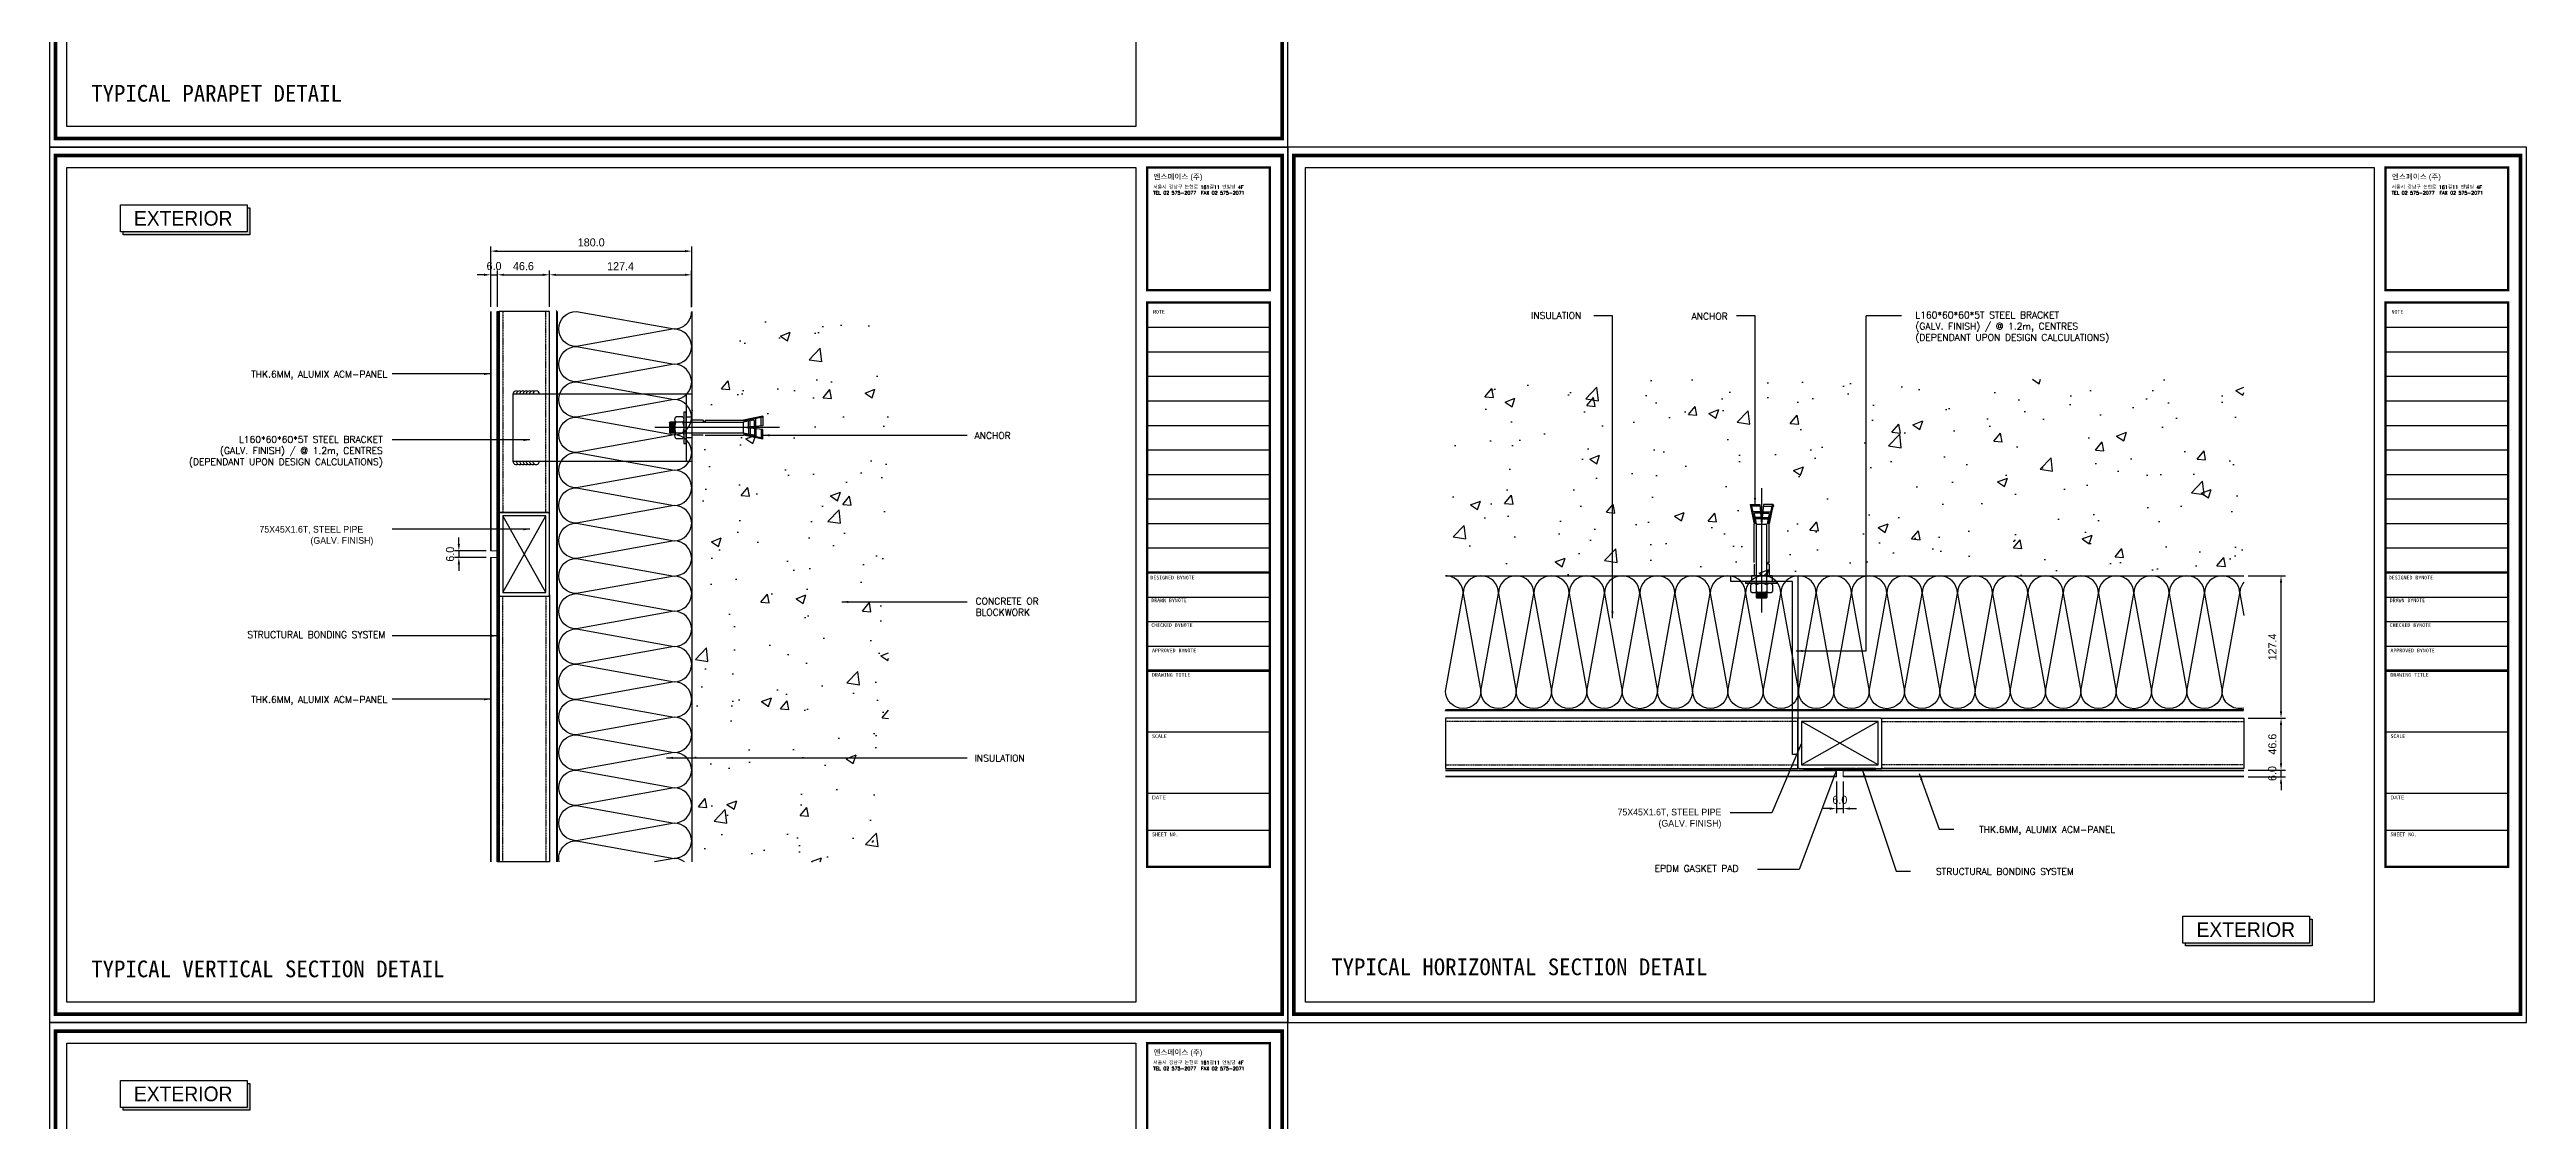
# Model space of a CAD drawing. Header units: millimetres. Extents: x 7297 to 60227, y -7497 to 19324.
# Drawn here: x 8487 to 10705, y 15488 to 16448 of the extents above; entities that cross this region are included whole.
import ezdxf

# ---------------------------------------------------------------- set-up
doc = ezdxf.new("R2010")
doc.units = ezdxf.units.MM
doc.linetypes.add('HIDDEN', pattern=[0.375, 0.25, -0.125])
doc.layers.add('NS_AL_PANEL', color=32, linetype='Continuous', lineweight=9)
for name, color, linetype in [('NS_BRACKET_NUTS', 1, 'Continuous'), ('NS_COL_MAGENTA', 6, 'Continuous'), ('NS_CON', 8, 'Continuous'), ('NS_CON_LINE', 2, 'Continuous'), ('NS_DIM', 1, 'Continuous'), ('NS_FORM', 7, 'Continuous'), ('NS_FRAME', 253, 'Continuous'), ('NS_GASKET_3M', 150, 'Continuous'), ('NS_INSUL', 8, 'Continuous'), ('NS_PIPE_FRAME', 2, 'Continuous'), ('NS_TEXT', 2, 'Continuous'), ('NS_TEXT_TITLE', 141, 'Continuous'), ('NS_WATERPROOF', 150, 'Continuous'), ('NS_WELD', 1, 'Continuous')]:
    doc.layers.add(name, color=color, linetype=linetype)
doc.styles.add('Expo M', font='Expo M.ttf')
doc.styles.add('HGTXT', font='romans.shx', dxfattribs={"bigfont": 'whgtxt.shx'})
doc.styles.add('HY울릉도L', font='')
doc.styles.add('style1', font='simplex.shx')
doc.styles.get('HY울릉도L').set_extended_font_data('Dotum')
doc.dimstyles.new('N-SPACE', dxfattribs={"dimscale": 4, "dimtxt": 1.8, "dimasz": 1.5, "dimexe": 1, "dimexo": 1, "dimgap": 1, "dimtad": 1, "dimtoh": 1, "dimdec": 1, "dimzin": 1, "dimdsep": 46, "dimtxsty": 'Expo M', "dimcen": 2, "dimclrd": 1, "dimclre": 1, "dimclrt": 2, "dimadec": 1, "dimazin": 0, "dimtfac": 1, "dimtdec": 1, "dimtix": 1, "dimtmove": 1, "dimatfit": 3, "dimfxl": 1, "dimtolj": 1, "dimtzin": 1, "dimarcsym": 0})

# ---------------------------------------------------------------- blocks, each defined once
blk = doc.blocks.new('AL-TEMPLATE')
at = {"color": 8}
for p, q in [((2716.8, 1393), (2800, 1393)), ((2716.8, 1376.3), (2800, 1376.3)), ((2716.8, 1359.7), (2800, 1359.7)), ((2716.8, 1343), (2800, 1343)), ((2716.8, 1326.4), (2800, 1326.4)), ((2716.8, 1309.8), (2800, 1309.8)), ((2716.8, 1293.1), (2800, 1293.1)), ((2716.8, 1276.5), (2800, 1276.5)), ((2716.8, 1259.8), (2800, 1259.8)), ((2716.8, 1243.2), (2800, 1243.2)), ((2716.8, 1209.9), (2800, 1209.9)), ((2716.8, 1193.3), (2800, 1193.3)), ((2716.8, 1176.6), (2800, 1176.6)), ((2716.8, 1118.4), (2800, 1118.4)), ((2716.8, 1076.8), (2800, 1076.8)), ((2716.8, 1051.8), (2800, 1051.8))]:
    blk.add_line(p, q, dxfattribs=at)
at = {"color": 7, "ltscale": 2}
blk.add_lwpolyline([(1972.3, 1515.2), (1972.3, 921.2), (2812.3, 921.2), (2812.3, 1515.2)], close=True, dxfattribs=at)
at = {"color": 8}
for points, const_width in [([(1976.3, 1509.4), (2808.3, 1509.4), (2808.3, 927), (1976.3, 927)], 2.5), ([(2716.8, 1501.3), (2800, 1501.3), (2800, 1418.1), (2716.8, 1418.1)], 1.66), ([(2716.8, 1409.8), (2800, 1409.8), (2800, 1026.9), (2716.8, 1026.9)], 1.66)]:
    blk.add_lwpolyline(points, close=True, dxfattribs=dict(at, const_width=const_width))
at = {"color": 9}
blk.add_lwpolyline([(1984.1, 1501.3), (2709.1, 1501.3), (2709.1, 935.2), (1984.1, 935.2)], close=True, dxfattribs=at)
at = {"color": 8, "const_width": 1.66}
for points in [[(2716.8, 1226.6), (2800, 1226.6)], [(2716.8, 1160), (2800, 1160)]]:
    blk.add_lwpolyline(points, dxfattribs=at)
at = {"color": 146, "true_color": 0x105689, "insert": (2721.1, 1496.9), "char_height": 3.67, "attachment_point": 1, "style": 'HGTXT'}
blk.add_mtext('{\\fExpo M|b0|i0|c129|p18;엔스페이스 (주)}', dxfattribs=at)
at = {"insert": (2720.9, 1489.2), "char_height": 2.349, "attachment_point": 1, "style": 'HGTXT'}
blk.add_mtext('서울시 강남구 논현로 161길11 엔빌딩 4F\\PTEL 02 575-2077  FAX 02 575-2071', dxfattribs=at)
at = {"color": 8, "width": 438.968, "attachment_point": 1}
for s, insert, char_height in [('NOTE', (2720.8, 1404.7), 2.56), ('DESIGNED BYNOTE', (2719, 1224.4), 2.556), ('DRAWN BYNOTE', (2719.6, 1209), 2.556), ('CHECKED BYNOTE', (2719.6, 1192.2), 2.556), ('APPROVED BYNOTE', (2720.1, 1175), 2.556), ('DRAWING TITLE', (2720.1, 1158.4), 2.556), ('SCALE', (2720.1, 1116.8), 2.56), ('{\\fﾱﾼﾸﾲ|b0|i0|c129|p49;DATE}', (2720.1, 1075.2), 2.556), ('SHEET NO.', (2720.1, 1050.2), 2.56)]:
    blk.add_mtext(s, dxfattribs=dict(at, insert=insert, char_height=char_height))
blk = doc.blocks.new('*D966')
at = {"layer": 'NS_DIM', "color": 1, "lineweight": -2, "transparency": 16777216}
for p, q in [((8876, 16246.4), (8870, 16246.4)), ((8882, 16217.7), (8882, 16250.4)), ((8882, 16246.4), (8888, 16246.4)), ((8888, 16217.7), (8888, 16250.4)), ((8894, 16246.4), (8900, 16246.4))]:
    blk.add_line(p, q, dxfattribs=at)
at = {"layer": 'NS_DIM', "color": 1, "transparency": 16777216}
for points in [[(8876, 16247.4), (8876, 16245.4), (8882, 16246.4)], [(8894, 16247.4), (8894, 16245.4), (8888, 16246.4)]]:
    blk.add_solid(points, dxfattribs=at)
at = {"layer": 'NS_DIM', "color": 2, "transparency": 16777216, "insert": (8885, 16254.2), "char_height": 7.2, "attachment_point": 5, "style": 'Expo M'}
blk.add_mtext('\\A1;6.0', dxfattribs=at)
blk = doc.blocks.new('*D965')
at = {"layer": 'NS_DIM', "color": 1, "lineweight": -2, "transparency": 16777216}
for p, q in [((8888, 16217.7), (8888, 16250.4)), ((8894, 16246.4), (8928.6, 16246.4)), ((8934.6, 16217.7), (8934.6, 16250.4))]:
    blk.add_line(p, q, dxfattribs=at)
at = {"layer": 'NS_DIM', "color": 1, "transparency": 16777216}
for points in [[(8894, 16247.4), (8894, 16245.4), (8888, 16246.4)], [(8928.6, 16247.4), (8928.6, 16245.4), (8934.6, 16246.4)]]:
    blk.add_solid(points, dxfattribs=at)
at = {"layer": 'NS_DIM', "color": 2, "transparency": 16777216, "insert": (8911.3, 16254.1), "char_height": 7.2, "attachment_point": 5, "style": 'Expo M'}
blk.add_mtext('\\A1;46.6', dxfattribs=at)
blk = doc.blocks.new('*D964')
at = {"layer": 'NS_DIM', "color": 1, "lineweight": -2, "transparency": 16777216}
for p, q in [((8934.6, 16217.7), (8934.6, 16250.4)), ((8940.6, 16246.4), (9055.9, 16246.4)), ((9061.9, 16217.3), (9061.9, 16250.4))]:
    blk.add_line(p, q, dxfattribs=at)
at = {"layer": 'NS_DIM', "color": 1, "transparency": 16777216}
for points in [[(8940.6, 16247.4), (8940.6, 16245.4), (8934.6, 16246.4)], [(9055.9, 16247.4), (9055.9, 16245.4), (9061.9, 16246.4)]]:
    blk.add_solid(points, dxfattribs=at)
at = {"layer": 'NS_DIM', "color": 2, "transparency": 16777216, "insert": (8998.3, 16254.1), "char_height": 7.2, "attachment_point": 5, "style": 'Expo M'}
blk.add_mtext('\\A1;127.4', dxfattribs=at)
blk = doc.blocks.new('*D963')
at = {"layer": 'NS_DIM', "color": 1, "lineweight": -2, "transparency": 16777216}
for p, q in [((8882, 16217.7), (8882, 16271.6)), ((8888, 16267.6), (9056, 16267.6)), ((9062, 16217.7), (9062, 16271.6))]:
    blk.add_line(p, q, dxfattribs=at)
at = {"layer": 'NS_DIM', "color": 1, "transparency": 16777216}
for points in [[(8888, 16268.6), (8888, 16266.6), (8882, 16267.6)], [(9056, 16268.6), (9056, 16266.6), (9062, 16267.6)]]:
    blk.add_solid(points, dxfattribs=at)
at = {"layer": 'NS_DIM', "color": 2, "transparency": 16777216, "insert": (8972, 16275.4), "char_height": 7.2, "attachment_point": 5, "style": 'Expo M'}
blk.add_mtext('\\A1;180.0', dxfattribs=at)
blk = doc.blocks.new('*D962')
at = {"layer": 'NS_DIM', "color": 1, "lineweight": -2, "transparency": 16777216}
for p, q in [((8853.5, 16005.2), (8853.5, 16011.2)), ((8878, 15999.2), (8849.5, 15999.2)), ((8878, 15993.2), (8849.5, 15993.2)), ((8853.5, 15999.2), (8853.5, 15993.2)), ((8853.5, 15987.2), (8853.5, 15981.2))]:
    blk.add_line(p, q, dxfattribs=at)
at = {"layer": 'NS_DIM', "color": 1, "transparency": 16777216}
for points in [[(8852.5, 16005.2), (8854.5, 16005.2), (8853.5, 15999.2)], [(8852.5, 15987.2), (8854.5, 15987.2), (8853.5, 15993.2)]]:
    blk.add_solid(points, dxfattribs=at)
at = {"layer": 'NS_DIM', "color": 2, "transparency": 16777216, "insert": (8845.7, 15996.2), "char_height": 7.2, "attachment_point": 5, "rotation": 90, "style": 'Expo M'}
blk.add_mtext('\\A1;6.0', dxfattribs=at)
blk = doc.blocks.new('al-anchor')
for p, q in [((439.9, 827.7), (443.4, 810.2)), ((439.9, 827.7), (448.5, 827.7)), ((440.8, 827.7), (444.3, 810.3)), ((448.6, 826.2), (441.2, 826.2)), ((449.1, 821.3), (442.1, 821.3)), ((448.5, 827.7), (450.1, 810.2)), ((450.1, 842.4), (450.1, 731)), ((451.8, 827.7), (450.1, 810.2)), ((451.2, 821.3), (458.2, 821.3)), ((451.7, 826.2), (459.1, 826.2)), ((460.4, 827.7), (451.8, 827.7)), ((459.4, 827.7), (455.9, 810.3)), ((460.4, 827.7), (456.9, 810.3)), ((443.4, 775.8), (443.4, 810.2)), ((443.5, 819.5), (445.3, 810.3)), ((449.2, 820), (444, 820)), ((449.6, 816.1), (444.1, 816.1)), ((449.7, 814.8), (444.4, 814.8)), ((445.4, 755.9), (445.4, 810.2)), ((445.4, 810.2), (454.9, 810.2)), ((450.6, 814.8), (455.9, 814.8)), ((450.7, 816.1), (456.1, 816.1)), ((451.1, 820), (456.3, 820)), ((454.9, 755.9), (454.9, 810.2)), ((456.8, 819.5), (455, 810.3)), ((456.9, 775.8), (456.9, 810.3)), ((440.4, 749.9), (440.4, 755.9)), ((440.9, 763.9), (440.9, 758.9)), ((459.4, 763.9), (440.9, 763.9)), ((443.4, 774.2), (443.4, 763.9)), ((445.4, 744.4), (445.4, 755.9)), ((454.9, 755.9), (454.9, 744.4)), ((455.7, 774.2), (455.7, 775.8)), ((456.9, 775.8), (455.7, 775.8)), ((456.9, 774.2), (455.7, 774.2)), ((456.9, 774.2), (456.9, 763.9)), ((459.4, 763.9), (459.4, 758.9)), ((459.9, 755.9), (459.9, 749.9)), ((454.9, 748.9), (445.4, 748.9)), ((454.9, 748.4), (445.4, 748.4)), ((454.9, 747.9), (445.4, 747.9)), ((454.9, 747.4), (445.4, 747.4)), ((454.9, 746.9), (445.4, 746.9)), ((454.9, 746.4), (445.4, 746.4)), ((454.9, 745.9), (445.4, 745.9)), ((454.9, 745.4), (445.4, 745.4)), ((454.9, 744.9), (445.4, 744.9)), ((454.9, 744.4), (445.4, 744.4)), ((445.4, 744.4), (445.9, 743.9)), ((454.4, 743.9), (445.9, 743.9)), ((454.4, 743.9), (454.9, 744.4))]:
    blk.add_line(p, q)
blk.add_lwpolyline([(436, 758.9), (464, 758.9), (464, 756.9), (436, 756.9)], close=True)
for centre, radius, start, end in [((444, 819.5), 0.513, 91.5299, 176.3045), ((456.3, 819.5), 0.513, 3.6955, 88.4701), ((442.9, 753.3), 3.58, 45.683, 134.317), ((450.1, 745.3), 11.6, 65.7903, 114.2097), ((457.4, 753.3), 3.58, 45.683, 134.317), ((442.9, 752.4), 3.58, 225.683, 314.317), ((450.1, 760.4), 11.6, 245.7903, 294.2097), ((457.4, 752.4), 3.58, 225.683, 314.317)]:
    blk.add_arc(centre, radius, start, end)
blk = doc.blocks.new('*D950')
at = {"layer": 'NS_DIM', "color": 1, "lineweight": -2, "transparency": 16777216}
for p, q in [((10086.9, 15792.8), (10086.9, 15764.4)), ((10092.9, 15792.8), (10092.9, 15764.4)), ((10080.9, 15768.4), (10074.9, 15768.4)), ((10086.9, 15768.4), (10092.9, 15768.4)), ((10098.9, 15768.4), (10104.9, 15768.4))]:
    blk.add_line(p, q, dxfattribs=at)
at = {"layer": 'NS_DIM', "color": 1, "transparency": 16777216}
for points in [[(10080.9, 15769.4), (10080.9, 15767.4), (10086.9, 15768.4)], [(10098.9, 15769.4), (10098.9, 15767.4), (10092.9, 15768.4)]]:
    blk.add_solid(points, dxfattribs=at)
at = {"layer": 'NS_DIM', "color": 2, "transparency": 16777216, "insert": (10089.9, 15776.2), "char_height": 7.2, "attachment_point": 5, "style": 'Expo M'}
blk.add_mtext('\\A1;6.0', dxfattribs=at)
blk = doc.blocks.new('*D949')
at = {"layer": 'NS_DIM', "color": 1, "lineweight": -2, "transparency": 16777216}
for p, q in [((10484.9, 15808.8), (10484.9, 15814.8)), ((10455.5, 15802.8), (10488.9, 15802.8)), ((10455.5, 15796.8), (10488.9, 15796.8)), ((10484.9, 15796.8), (10484.9, 15802.8)), ((10484.9, 15790.8), (10484.9, 15784.8))]:
    blk.add_line(p, q, dxfattribs=at)
at = {"layer": 'NS_DIM', "color": 1, "transparency": 16777216}
for points in [[(10483.9, 15808.8), (10485.9, 15808.8), (10484.9, 15802.8)], [(10483.9, 15790.8), (10485.9, 15790.8), (10484.9, 15796.8)]]:
    blk.add_solid(points, dxfattribs=at)
at = {"layer": 'NS_DIM', "color": 2, "transparency": 16777216, "insert": (10477.1, 15799.8), "char_height": 7.2, "attachment_point": 5, "rotation": 90, "style": 'Expo M'}
blk.add_mtext('\\A1;6.0', dxfattribs=at)
blk = doc.blocks.new('*D948')
at = {"layer": 'NS_DIM', "color": 1, "lineweight": -2, "transparency": 16777216}
for p, q in [((10455.5, 15849.4), (10488.9, 15849.4)), ((10484.9, 15808.8), (10484.9, 15843.4)), ((10455.5, 15802.8), (10488.9, 15802.8))]:
    blk.add_line(p, q, dxfattribs=at)
at = {"layer": 'NS_DIM', "color": 1, "transparency": 16777216}
for points in [[(10483.9, 15843.4), (10485.9, 15843.4), (10484.9, 15849.4)], [(10483.9, 15808.8), (10485.9, 15808.8), (10484.9, 15802.8)]]:
    blk.add_solid(points, dxfattribs=at)
at = {"layer": 'NS_DIM', "color": 2, "transparency": 16777216, "insert": (10477.2, 15826.1), "char_height": 7.2, "attachment_point": 5, "rotation": 90, "style": 'Expo M'}
blk.add_mtext('\\A1;46.6', dxfattribs=at)
blk = doc.blocks.new('*D947')
at = {"layer": 'NS_DIM', "color": 1, "lineweight": -2, "transparency": 16777216}
for p, q in [((10455.5, 15976.8), (10488.9, 15976.8)), ((10484.9, 15855.4), (10484.9, 15970.8)), ((10455.5, 15849.4), (10488.9, 15849.4))]:
    blk.add_line(p, q, dxfattribs=at)
at = {"layer": 'NS_DIM', "color": 1, "transparency": 16777216}
for points in [[(10483.9, 15970.8), (10485.9, 15970.8), (10484.9, 15976.8)], [(10483.9, 15855.4), (10485.9, 15855.4), (10484.9, 15849.4)]]:
    blk.add_solid(points, dxfattribs=at)
at = {"layer": 'NS_DIM', "color": 2, "transparency": 16777216, "insert": (10477.2, 15913.1), "char_height": 7.2, "attachment_point": 5, "rotation": 90, "style": 'Expo M'}
blk.add_mtext('\\A1;127.4', dxfattribs=at)
blk = doc.blocks.new('*U99')
for p, q in [((1, 75), (0, 75)), ((0, 74), (0, 75)), ((0, 74), (0, 1)), ((44, 75), (1, 75)), ((3.2, 3.2), (41.8, 71.8)), ((41.8, 3.2), (3.2, 71.8)), ((44, 75), (45, 75)), ((45, 74), (45, 75)), ((45, 1), (45, 74)), ((0, 1), (0, 0)), ((1, 0), (0, 0)), ((45, 1), (45, 0)), ((1, 0), (44, 0)), ((44, 0), (45, 0))]:
    blk.add_line(p, q)
blk.add_lwpolyline([(3.2, 71.8), (3.2, 3.2), (41.8, 3.2), (41.8, 71.8)], close=True)
for centre, start, end in [((1, 74), 90, 180), ((44, 74), 0, 90), ((1, 1), 180, 270), ((44, 1), 270, 0)]:
    blk.add_arc(centre, 1, start, end)
blk = doc.blocks.new('*U147')
blk.add_lwpolyline([(0, 0), (45, 0), (45, 180), (0, 180)], close=True)
at = {"linetype": 'HIDDEN'}
blk.add_lwpolyline([(3.2, 0), (41.8, 0), (41.8, 180), (3.2, 180)], close=True, dxfattribs=at)
blk = doc.blocks.new('*U148')
blk.add_lwpolyline([(0, 0), (45, 0), (45, 238), (0, 238)], close=True)
at = {"linetype": 'HIDDEN'}
blk.add_lwpolyline([(3.2, 0), (41.8, 0), (41.8, 238), (3.2, 238)], close=True, dxfattribs=at)
blk = doc.blocks.new('*U149')
blk.add_lwpolyline([(0, 0), (45, 0), (45, 315.5), (0, 315.5)], close=True)
at = {"linetype": 'HIDDEN'}
blk.add_lwpolyline([(3.2, 0), (41.8, 0), (41.8, 315.5), (3.2, 315.5)], close=True, dxfattribs=at)
blk = doc.blocks.new('*U150')
blk.add_lwpolyline([(0, 0), (45, 0), (45, 324.1), (0, 324.1)], close=True)
at = {"linetype": 'HIDDEN'}
blk.add_lwpolyline([(3.2, 0), (41.8, 0), (41.8, 324.1), (3.2, 324.1)], close=True, dxfattribs=at)

msp = doc.modelspace()

# ---------------------------------------------------------------- hatches: boundary and pattern name
at = {"layer": 'NS_COL_MAGENTA'}
for points in [[(8666.29, 16306.44), (8663.89, 16306.44), (8663.89, 16284.9), (8552.86, 16284.9), (8552.86, 16282.34), (8666.29, 16282.34)], [(10512.91, 15669.47), (10510.52, 15669.47), (10510.52, 15647.93), (10399.48, 15647.93), (10399.48, 15645.37), (10512.91, 15645.37)], [(8666.29, 15522.36), (8663.89, 15522.36), (8663.89, 15500.82), (8552.86, 15500.82), (8552.86, 15498.26), (8666.29, 15498.26)]]:
    msp.add_hatch(color=256, dxfattribs=at).paths.add_polyline_path(points)
at = {"layer": 'NS_CON'}
h = msp.add_hatch(dxfattribs=at)
h.set_pattern_fill('AR-CONC', color=256, scale=0.5, style=0)
h.set_pattern_definition([(50, (10807.01, 11200.505), (91.0923, -7.9695), [9.525, -104.775]), (355, (10807.01, 11200.51), (-17.6217, 95.5284), [7.62, -83.8203]), (100.4514, (10814.6, 11199.84), (73.4706, 87.5589), [8.095, -89.0451]), (46.1842, (10807.01, 11225.9), (135.5395, -21.0212), [14.2875, -157.1625]), (96.6356, (10818.3, 11224.15), (118.702, 123.713), [12.1425, -133.5678]), (351.184, (10807.01, 11225.9), (118.702, 123.713), [11.43, -125.73]), (21, (10819.71, 11219.555), (75.8072, -51.1326), [9.525, -104.775]), (326, (10819.71, 11219.56), (30.901, 92.094), [7.62, -83.82]), (71.4514, (10826.03, 11215.29), (106.7082, 40.9614), [8.095, -89.045]), (37.5, (10807.01, 11200.505), (1.5443, 42.27752), [0, -82.804, 0, -85.09, 0, -84.1375]), (7.5, (10807.01, 11200.505), (33.40983, 50.0903), [0, -48.514, 0, -80.899, 0, -32.0675]), (327.5, (10778.688, 11200.505), (67.7953, -2.86437), [0, -31.75, 0, -99.06, 0, -131.445]), (317.5, (10765.99, 11200.505), (74.0646, 12.71325), [0, -41.275, 0, -65.786, 0, -93.345])])
h.paths.add_polyline_path([(9061.95, 16213.68), (9061.95, 15720.7), (9238.25, 15720.7), (9238.25, 16213.68)])
h = msp.add_hatch(dxfattribs=at)
h.set_pattern_fill('AR-CONC', color=256, scale=0.5, style=0)
h.set_pattern_definition([(50, (2998.76, 14474.076), (91.0923, -7.96954), [9.525, -104.775]), (355, (2998.76, 14474.08), (-17.6214, 95.5283), [7.62, -83.82]), (100.451, (3006.35, 14473.41), (73.4713, 87.5583), [8.095, -89.045]), (46.1842, (2998.76, 14499.48), (135.5395, -21.0212), [14.2875, -157.1625]), (96.6356, (3010.05, 14497.72), (118.7021, 123.7128), [12.1425, -133.5675]), (351.184, (2998.76, 14499.48), (118.7023, 123.7126), [11.43, -125.73]), (21, (3011.46, 14493.126), (75.80744, -51.13276), [9.525, -104.775]), (326, (3011.46, 14493.13), (30.901, 92.094), [7.62, -83.82]), (71.4514, (3017.78, 14488.865), (106.7082, 40.9614), [8.095, -89.045]), (37.5, (2998.76, 14474.076), (1.5443, 42.27752), [0, -82.804, 0, -85.09, 0, -84.1375]), (7.5, (2998.76, 14474.076), (33.40983, 50.0903), [0, -48.514, 0, -80.899, 0, -32.0675]), (327.5, (2970.44, 14474.076), (67.7953, -2.86437), [0, -31.75, 0, -99.06, 0, -131.445]), (317.5, (2957.74, 14474.076), (74.0646, 12.71325), [0, -41.275, 0, -65.786, 0, -93.345])])
h.paths.add_polyline_path([(10451.51, 16152.85), (9736.91, 16152.85), (9736.91, 15976.85), (10451.51, 15976.85)])
at = {"layer": 'NS_GASKET_3M'}
h = msp.add_hatch(dxfattribs=at)
h.set_pattern_fill('NET3', color=256, scale=0.3, style=0)
h.set_pattern_definition([(0, (-7072.4301, -2109.3813), (0, 0.9525), []), (60, (-7072.4301, -2109.3813), (-0.824889197, 0.47625), []), (120, (-7072.4301, -2109.3813), (-0.824889197, -0.47625), [])])
h.paths.add_polyline_path([(8889.55, 16213.68), (8887.95, 16213.68), (8887.95, 15720.7), (8889.55, 15720.7)])
h = msp.add_hatch(dxfattribs=at)
h.set_pattern_fill('NET3', color=256, scale=0.15, style=0)
h.set_pattern_definition([(0, (15234.457, 11803.88905), (0, 0.47625), []), (60, (15234.457, 11803.88905), (-0.4124446, 0.238125), []), (120, (15234.457, 11803.88905), (-0.4124446, -0.238125), [])])
h.paths.add_polyline_path([(10074.91, 15803.95, 0.4142136), (10074.41, 15804.45), (10058.41, 15804.45, 0.4142136), (10057.91, 15803.95), (10057.91, 15803.35, 0.4142136), (10058.41, 15802.85), (10074.41, 15802.85, 0.4142136), (10074.91, 15803.35)])
h = msp.add_hatch(dxfattribs=at)
h.set_pattern_fill('JIS_WOOD', color=256, style=0)
h.set_pattern_definition([(45, (15210.957, 11803.88905), (-0.5, 0.5), [])])
h.paths.add_polyline_path([(10103.91, 15804.45), (10075.91, 15804.45), (10075.91, 15802.85), (10103.91, 15802.85)])
h = msp.add_hatch(dxfattribs=at)
h.set_pattern_fill('NET3', color=256, scale=0.15, style=0)
h.set_pattern_definition([(180, (4945.3552, 11803.88905), (0, 0.47625), []), (120, (4945.3552, 11803.88905), (0.4124446, 0.238125), []), (60, (4945.3552, 11803.88905), (0.4124446, -0.238125), [])])
h.paths.add_polyline_path([(10105.41, 15804.45, 0.4142136), (10104.91, 15803.95), (10104.91, 15803.35, 0.4142136), (10105.41, 15802.85), (10121.41, 15802.85, 0.4142136), (10121.91, 15803.35), (10121.91, 15803.95, 0.4142136), (10121.41, 15804.45)])

# ---------------------------------------------------------------- linework, layer by layer
at = {"layer": 'NS_AL_PANEL'}
for p, q in [((8881.95, 15999.19), (8881.95, 16213.68)), ((8882.45, 15999.19), (8882.45, 16213.68)), ((8887.45, 15999.19), (8887.45, 16213.68)), ((8887.95, 16213.68), (8887.95, 15720.68)), ((8881.95, 15999.19), (8887.95, 15999.19)), ((8881.95, 15993.19), (8881.95, 15720.7)), ((8881.95, 15993.19), (8887.95, 15993.19)), ((8882.45, 15993.19), (8882.45, 15720.7)), ((8887.45, 15993.19), (8887.45, 15720.7)), ((9736.91, 15802.85), (10086.91, 15802.85)), ((10086.91, 15802.35), (9736.91, 15802.35)), ((10086.91, 15797.35), (9736.91, 15797.35)), ((10086.91, 15796.85), (9736.91, 15796.85)), ((10086.91, 15796.85), (10086.91, 15802.85)), ((10092.91, 15802.85), (10451.51, 15802.85)), ((10092.91, 15796.85), (10092.91, 15802.85)), ((10092.91, 15802.35), (10451.51, 15802.35)), ((10092.91, 15797.35), (10451.51, 15797.35)), ((10092.91, 15796.85), (10451.51, 15796.85))]:
    msp.add_line(p, q, dxfattribs=at)
at = {"layer": 'NS_BRACKET_NUTS'}
msp.add_line((9056.95, 16139.43), (9056.95, 16079.43), dxfattribs=at)
msp.add_lwpolyline([(9061.95, 16139.43), (8901.95, 16139.43), (8901.95, 16079.43), (9061.95, 16079.43)], dxfattribs=at)
msp.add_lwpolyline([(9992.41, 15976.85), (10052.41, 15976.85), (10052.41, 15816.85), (10047.41, 15816.85), (10047.41, 15971.85), (9992.41, 15971.85)], close=True, dxfattribs=at)
at = {"layer": 'NS_COL_MAGENTA'}
for points in [[(8550.46, 16309), (8663.89, 16309), (8663.89, 16284.9), (8550.46, 16284.9)], [(10397.09, 15672.03), (10510.52, 15672.03), (10510.52, 15647.93), (10397.09, 15647.93)], [(8550.46, 15524.92), (8663.89, 15524.92), (8663.89, 15500.82), (8550.46, 15500.82)]]:
    msp.add_lwpolyline(points, close=True, dxfattribs=at)
for points in [[(8663.89, 16306.44), (8666.29, 16306.44), (8666.29, 16282.34), (8552.86, 16282.34), (8552.86, 16284.9)], [(10510.52, 15669.47), (10512.91, 15669.47), (10512.91, 15645.37), (10399.48, 15645.37), (10399.48, 15647.93)], [(8663.89, 15522.36), (8666.29, 15522.36), (8666.29, 15498.26), (8552.86, 15498.26), (8552.86, 15500.82)]]:
    msp.add_lwpolyline(points, dxfattribs=at)
at = {"layer": 'NS_CON'}
msp.add_line((9736.91, 15976.85), (10451.51, 15976.85), dxfattribs=at)
at = {"layer": 'NS_CON_LINE'}
msp.add_line((9061.95, 16213.68), (9061.95, 15720.7), dxfattribs=at)
at = {"layer": 'NS_DIM'}
msp.add_line((10144.96, 16209.73), (10113.48, 16209.73), dxfattribs=at)
at = {"layer": 'NS_GASKET_3M'}
for points in [[(8887.95, 16213.68), (8889.55, 16213.68), (8889.55, 15720.7), (8887.95, 15720.7)], [(10103.91, 15804.45), (10075.91, 15804.45), (10075.91, 15802.85), (10103.91, 15802.85)]]:
    msp.add_lwpolyline(points, close=True, dxfattribs=at)
for points in [[(10058.41, 15804.45), (10074.41, 15804.45, -0.4142136), (10074.91, 15803.95), (10074.91, 15803.35, -0.4142136), (10074.41, 15802.85), (10058.41, 15802.85, -0.4142136), (10057.91, 15803.35), (10057.91, 15803.95, -0.4142136), (10058.41, 15804.45)], [(10121.41, 15804.45), (10105.41, 15804.45, 0.4142136), (10104.91, 15803.95), (10104.91, 15803.35, 0.4142136), (10105.41, 15802.85), (10121.41, 15802.85, 0.4142136), (10121.91, 15803.35), (10121.91, 15803.95, 0.4142136), (10121.41, 15804.45)]]:
    msp.add_lwpolyline(points, format="xyb", dxfattribs=at)
at = {"layer": 'NS_INSUL'}
msp.add_line((8889.55, 16213.68), (8889.55, 15720.7), dxfattribs=at)
at = {"layer": 'NS_INSUL', "ltscale": 2}
for points in [[(9046.15, 15881.87, 1), (9046.15, 15913.47), (8958.8, 15897.67, -1), (8958.8, 15929.27), (9046.15, 15913.47, 1), (9046.15, 15945.07), (8958.8, 15929.27, -1), (8958.8, 15960.87), (9046.15, 15945.07, 1), (9046.15, 15976.67), (8958.8, 15960.87, -1), (8958.8, 15992.47), (9046.15, 15976.67, 1), (9046.15, 16008.27), (8958.8, 15992.47, -1), (8958.8, 16024.07), (9046.15, 16008.27, 1), (9046.15, 16039.87), (8958.8, 16024.07, -1), (8958.8, 16055.67), (9046.15, 16039.87, 1), (9046.15, 16071.48), (8958.8, 16055.67, -1), (8958.8, 16087.28), (9046.15, 16071.48, 1), (9046.15, 16103.08), (8958.8, 16087.28, -1), (8958.8, 16118.88), (9046.15, 16103.08, 1), (9046.15, 16134.68), (8958.8, 16118.88, -1), (8958.8, 16150.48), (9046.15, 16134.68, 1), (9046.15, 16166.28), (8958.8, 16150.48, -1), (8958.8, 16182.08), (9046.15, 16166.28, 1), (9046.15, 16197.88), (8958.8, 16182.08, -1), (8958.8, 16213.68), (9046.15, 16197.88, 0.4142136), (9061.95, 16213.68)], [(10084.52, 15873.69, -1), (10052.92, 15873.69), (10068.72, 15961.04, 1), (10037.12, 15961.04), (10052.92, 15873.69, -1), (10021.32, 15873.69), (10037.12, 15961.04, 1), (10005.52, 15961.04), (10021.32, 15873.69, -1), (9989.72, 15873.69), (10005.52, 15961.04, 1), (9973.92, 15961.04), (9989.72, 15873.69, -1), (9958.12, 15873.69), (9973.92, 15961.04, 1), (9942.32, 15961.04), (9958.12, 15873.69, -1), (9926.52, 15873.69), (9942.32, 15961.04, 1), (9910.71, 15961.04), (9926.52, 15873.69, -1), (9894.91, 15873.69), (9910.71, 15961.04, 1), (9879.11, 15961.04), (9894.91, 15873.69, -1), (9863.31, 15873.69), (9879.11, 15961.04, 1), (9847.51, 15961.04), (9863.31, 15873.69, -1), (9831.71, 15873.69), (9847.51, 15961.04, 1), (9815.91, 15961.04), (9831.71, 15873.69, -1), (9800.11, 15873.69), (9815.91, 15961.04, 1), (9784.31, 15961.04), (9800.11, 15873.69, -1), (9768.51, 15873.69), (9784.31, 15961.04, 1), (9752.71, 15961.04), (9768.51, 15873.69, -1), (9736.91, 15873.69), (9752.71, 15961.04, 0.4142136), (9736.91, 15976.85)], [(10289.93, 15961.04, 1), (10258.33, 15961.04), (10274.13, 15873.69, -1), (10242.53, 15873.69), (10258.33, 15961.04, 1), (10226.73, 15961.04), (10242.53, 15873.69, -1), (10210.93, 15873.69), (10226.73, 15961.04, 1), (10195.13, 15961.04), (10210.93, 15873.69, -1), (10179.33, 15873.69), (10195.13, 15961.04, 1), (10163.53, 15961.04), (10179.33, 15873.69, -1), (10147.73, 15873.69), (10163.53, 15961.04, 1), (10131.92, 15961.04), (10147.73, 15873.69, -1), (10116.12, 15873.69), (10131.92, 15961.04, 1), (10100.32, 15961.04), (10116.12, 15873.69, -1), (10084.52, 15873.69), (10100.32, 15961.04, 1), (10068.72, 15961.04), (10084.52, 15873.69, -1)], [(10451.51, 15858.3, -0.4825746), (10432.14, 15873.69), (10447.94, 15961.04, 1), (10416.34, 15961.04), (10432.14, 15873.69, -1), (10400.54, 15873.69), (10416.34, 15961.04, 1), (10384.74, 15961.04), (10400.54, 15873.69, -1), (10368.94, 15873.69), (10384.74, 15961.04, 1), (10353.14, 15961.04), (10368.94, 15873.69, -1), (10337.33, 15873.69), (10353.14, 15961.04, 1), (10321.53, 15961.04), (10337.33, 15873.69, -1), (10305.73, 15873.69), (10321.53, 15961.04, 1), (10289.93, 15961.04), (10305.73, 15873.69, -1), (10274.13, 15873.69), (10289.93, 15961.04, 1)], [(10451.51, 15971.04, 0.1729858), (10447.94, 15961.04), (10451.51, 15941.33)], [(8943.32, 15720.7, -0.4744864), (8958.8, 15739.66), (9046.15, 15723.86, 1), (9046.15, 15755.46), (8958.8, 15739.66, -1), (8958.8, 15771.26), (9046.15, 15755.46, 1), (9046.15, 15787.06), (8958.8, 15771.26, -1), (8958.8, 15802.86), (9046.15, 15787.06, 1), (9046.15, 15818.66), (8958.8, 15802.86, -1), (8958.8, 15834.46), (9046.15, 15818.66, 1), (9046.15, 15850.26), (8958.8, 15834.46, -1), (8958.8, 15866.07), (9046.15, 15850.26, 1), (9046.15, 15881.87), (8958.8, 15866.07, -1), (8958.8, 15897.67), (9046.15, 15881.87, 0.4142136)], [(9055.63, 15720.7, 0.162262), (9046.15, 15723.86), (9028.68, 15720.7)]]:
    msp.add_lwpolyline(points, format="xyb", dxfattribs=at)
at = {"layer": 'NS_TEXT'}
for p, q in [((8941.95, 15720.7), (8941.95, 16213.68)), ((10451.51, 15856.85), (9736.91, 15856.85))]:
    msp.add_line(p, q, dxfattribs=at)
at = {"layer": 'NS_WATERPROOF', "ltscale": 25, "const_width": 1}
for points in [[(8940.95, 15720.7), (8940.95, 16214.45)], [(10451.51, 15855.85), (9736.14, 15855.85)]]:
    msp.add_lwpolyline(points, dxfattribs=at)
at = {"layer": 'NS_WELD'}
for centre, start, end in [((8904.92, 16139.43), 60.00163, 180.00163), ((8907.88, 16139.43), 60.00163, 180.00163), ((8910.84, 16139.43), 60.00163, 180.00163), ((8913.8, 16139.43), 60.00163, 180.00163), ((8916.77, 16139.43), 60.00163, 180.00163), ((8919.73, 16139.43), 60.00163, 180.00163), ((8922.69, 16139.43), 0.00163, 180.00163), ((8904.92, 16079.43), 179.99837, 299.99837), ((8907.88, 16079.43), 179.99837, 299.99837), ((8910.84, 16079.43), 179.99837, 299.99837), ((8913.8, 16079.43), 179.99837, 299.99837), ((8916.77, 16079.43), 179.99837, 299.99837), ((8919.73, 16079.43), 179.99837, 299.99837), ((8922.69, 16079.43), 179.99837, 359.99837)]:
    msp.add_arc(centre, 2.96, start, end, dxfattribs=at)

# ---------------------------------------------------------------- block references
at = {"layer": 'NS_BRACKET_NUTS', "xscale": -1, "rotation": 270}
msp.add_blockref('al-anchor', (8298.08, 15659.43), dxfattribs=at)
at = {"layer": 'NS_BRACKET_NUTS'}
msp.add_blockref('al-anchor', (9569.77, 15212.97), dxfattribs=at)
at = {"layer": 'NS_FORM', "xscale": 1.32, "yscale": 1.32, "zscale": 1.32}
for p in [(5883.55, 15144.82), (5883.55, 14360.74), (6992.35, 14360.74), (5883.55, 13576.66)]:
    msp.add_blockref('AL-TEMPLATE', p, dxfattribs=at)
at = {"layer": 'NS_FRAME'}
msp.add_blockref('*U147', (8889.55, 16033.69), dxfattribs=at)
at = {"layer": 'NS_FRAME', "xscale": -1}
for name, p, rotation in [('*U148', (8889.55, 15958.69), 180), ('*U150', (10127.41, 15804.45), 270)]:
    msp.add_blockref(name, p, dxfattribs=dict(at, rotation=rotation))
at = {"layer": 'NS_FRAME', "rotation": 90}
msp.add_blockref('*U149', (10052.41, 15804.45), dxfattribs=at)
at = {"layer": 'NS_PIPE_FRAME'}
msp.add_blockref('*U99', (8889.55, 15958.69), dxfattribs=at)
at = {"layer": 'NS_PIPE_FRAME', "rotation": 90}
msp.add_blockref('*U99', (10127.41, 15804.45), dxfattribs=at)

# ---------------------------------------------------------------- texts
at = {"layer": 'NS_TEXT', "char_height": 6, "style": 'style1'}
for s, insert, width, attachment_point in [('INSULATION', (9813.48, 16212.95), 52.8264, 1), ('ANCHOR', (9957.12, 16212.25), 43.6087, 1), ('\\pxql;L160*60*60*5T STEEL BRACKET \\P(GALV. FINISH) / @ 1.2m, CENTRES\\P(DEPENDANT UPON DESIGN CALCULATIONS)', (10157.5, 16213.38), 199.1516, 1), ('\\pxqr;THK.6MM, ALUMIX ACM-PANEL', (8636.94, 16160.37), 152.5309, 1), ('\\pxqr;L160*60*60*5T STEEL BRACKET \\P(GALV. FINISH) / @ 1.2m, CENTRES\\P(DEPENDANT UPON DESIGN CALCULATIONS)', (8586.28, 16101.95), 199.1516, 1), ('\\pxql;ANCHOR', (9378.2, 16105.45), 63.0132, 3), ('\\pi57.67;{\\fHY울릉도L|b0|i0|c129|p18;75X45X1.6T, STEEL PIPE\\P\\pi103.38;(GALV. FINISH)}', (8617.29, 16021.55), 174.1854, 1), ('\\pxql;CONCRETE OR \\PBLOCKWORK', (9463.71, 15957.14), 147.6327, 3), ('\\pxqr;STRUCTURAL BONDING SYSTEM', (8640.01, 15927.15), 147.6327, 1), ('\\pxqr;THK.6MM, ALUMIX ACM-PANEL', (8636.94, 15869.02), 152.5309, 1), ('\\pxql;INSULATION', (9378.2, 15816.67), 63.0132, 3), ('\\pxqr;{\\fHY울릉도L|b0|i0|c129|p18;75X45X1.6T, STEEL PIPE\\P(GALV. FINISH)}', (9815.31, 15768.27), 168.5268, 1), ('\\pxqr;THK.6MM, ALUMIX ACM-PANEL', (10183.9, 15752.64), 152.5309, 1), ('EPDM GASKET PAD ', (9924.12, 15717.79), 147.6327, 1), ('\\pxqr;STRUCTURAL BONDING SYSTEM', (10151.74, 15715.06), 147.6327, 1)]:
    msp.add_mtext(s, dxfattribs=dict(at, insert=insert, width=width, attachment_point=attachment_point))
at = {"layer": 'NS_TEXT_TITLE'}
for s, p in [('TYPICAL PARAPET DETAIL', (8524.34, 16401.44)), ('TYPICAL HORIZONTAL SECTION DETAIL', (9634.53, 15619.21)), ('TYPICAL VERTICAL SECTION DETAIL', (8524.34, 15617.36))]:
    msp.add_text(s, height=15, dxfattribs=at).set_placement(p)
at = {"layer": 'NS_TEXT_TITLE', "style": 'HY울릉도L'}
for p in [(8562.58, 16290.41), (10409.2, 15653.44), (8562.58, 15506.33)]:
    msp.add_text('EXTERIOR', height=13.2, dxfattribs=at).set_placement(p)

# ---------------------------------------------------------------- dimensions: what is measured, and where the dimension line sits
at = {"layer": 'NS_DIM'}
for base, p1, p2, picture, middle in [((9061.95, 16267.64), (8881.95, 16213.68), (9061.95, 16213.68), '*D963', (8971.95, 16275.42)), ((8934.55, 16246.42), (8887.95, 16213.68), (8934.55, 16213.68), '*D965', (8911.25, 16254.11)), ((9061.95, 16246.42), (8934.55, 16213.68), (9061.95, 16213.34), '*D964', (8998.25, 16254.11))]:
    dim = msp.add_linear_dim(base=base, p1=p1, p2=p2, dimstyle='N-SPACE', dxfattribs=at)
    dim.commit()
    dim.dimension.update_dxf_attribs({"geometry": picture, "text_midpoint": middle})
dim = msp.add_linear_dim(base=(8887.95, 16246.42), p1=(8881.95, 16213.68), p2=(8887.95, 16213.68), dimstyle='N-SPACE', dxfattribs=at)
dim.commit()
dim.dimension.update_dxf_attribs({"geometry": '*D966', "text_midpoint": (8884.95, 16246.42), "dimtype": 128})
for base, p1, p2, angle, picture, middle in [((8853.49, 15993.19), (8881.95, 15999.19), (8881.95, 15993.19), 90, '*D962', (8845.71, 15996.19)), ((10484.88, 15976.85), (10451.51, 15849.45), (10451.51, 15976.85), 90, '*D947', (10477.19, 15913.15)), ((10484.88, 15849.45), (10451.51, 15802.85), (10451.51, 15849.45), 90, '*D948', (10477.19, 15826.15)), ((10092.91, 15768.39), (10086.91, 15796.85), (10092.91, 15796.85), 180, '*D950', (10089.91, 15776.17))]:
    dim = msp.add_linear_dim(base=base, p1=p1, p2=p2, angle=angle, dimstyle='N-SPACE', dxfattribs=at)
    dim.commit()
    dim.dimension.update_dxf_attribs({"geometry": picture, "text_midpoint": middle})
dim = msp.add_linear_dim(base=(10484.88, 15802.85), p1=(10451.51, 15796.85), p2=(10451.51, 15802.85), angle=90, dimstyle='N-SPACE', dxfattribs=at)
dim.commit()
dim.dimension.update_dxf_attribs({"geometry": '*D949', "text_midpoint": (10484.88, 15799.85), "dimtype": 128})

# ---------------------------------------------------------------- leaders
for points in [[(9886.28, 15938.92), (9886.28, 16209.73), (9869.79, 16209.73)], [(10013.96, 16040.67), (10013.96, 16209.73), (9997.47, 16209.73)], [(10050.68, 15909.6), (10113.48, 15909.6), (10113.48, 16209.73)], [(8881.95, 16157.64), (8793.75, 16157.64)], [(9125.77, 16102.69), (9308.45, 16102.69)], [(8917.13, 16098.52), (8793.75, 16098.52)], [(8917.13, 16018.56), (8793.75, 16018.56)], [(9196.28, 15953.48), (9308.45, 15953.48)], [(8888.7, 15923.15), (8793.75, 15923.15)], [(8881.95, 15866.29), (8793.75, 15866.29)], [(9039.33, 15813.85), (9308.45, 15813.85)], [(10055.61, 15826.95), (10029.04, 15764.62), (9991.75, 15764.62)], [(10086.91, 15802.85), (10053.49, 15713.99), (10016.21, 15713.99)], [(10109.97, 15803.47), (10140.35, 15712.28), (10153.28, 15712.28)], [(10161.06, 15799.8), (10178.93, 15750.12), (10191.87, 15750.12)]]:
    msp.add_leader(points, dimstyle='N-SPACE', dxfattribs=at)

doc.saveas('drawing.dxf')
